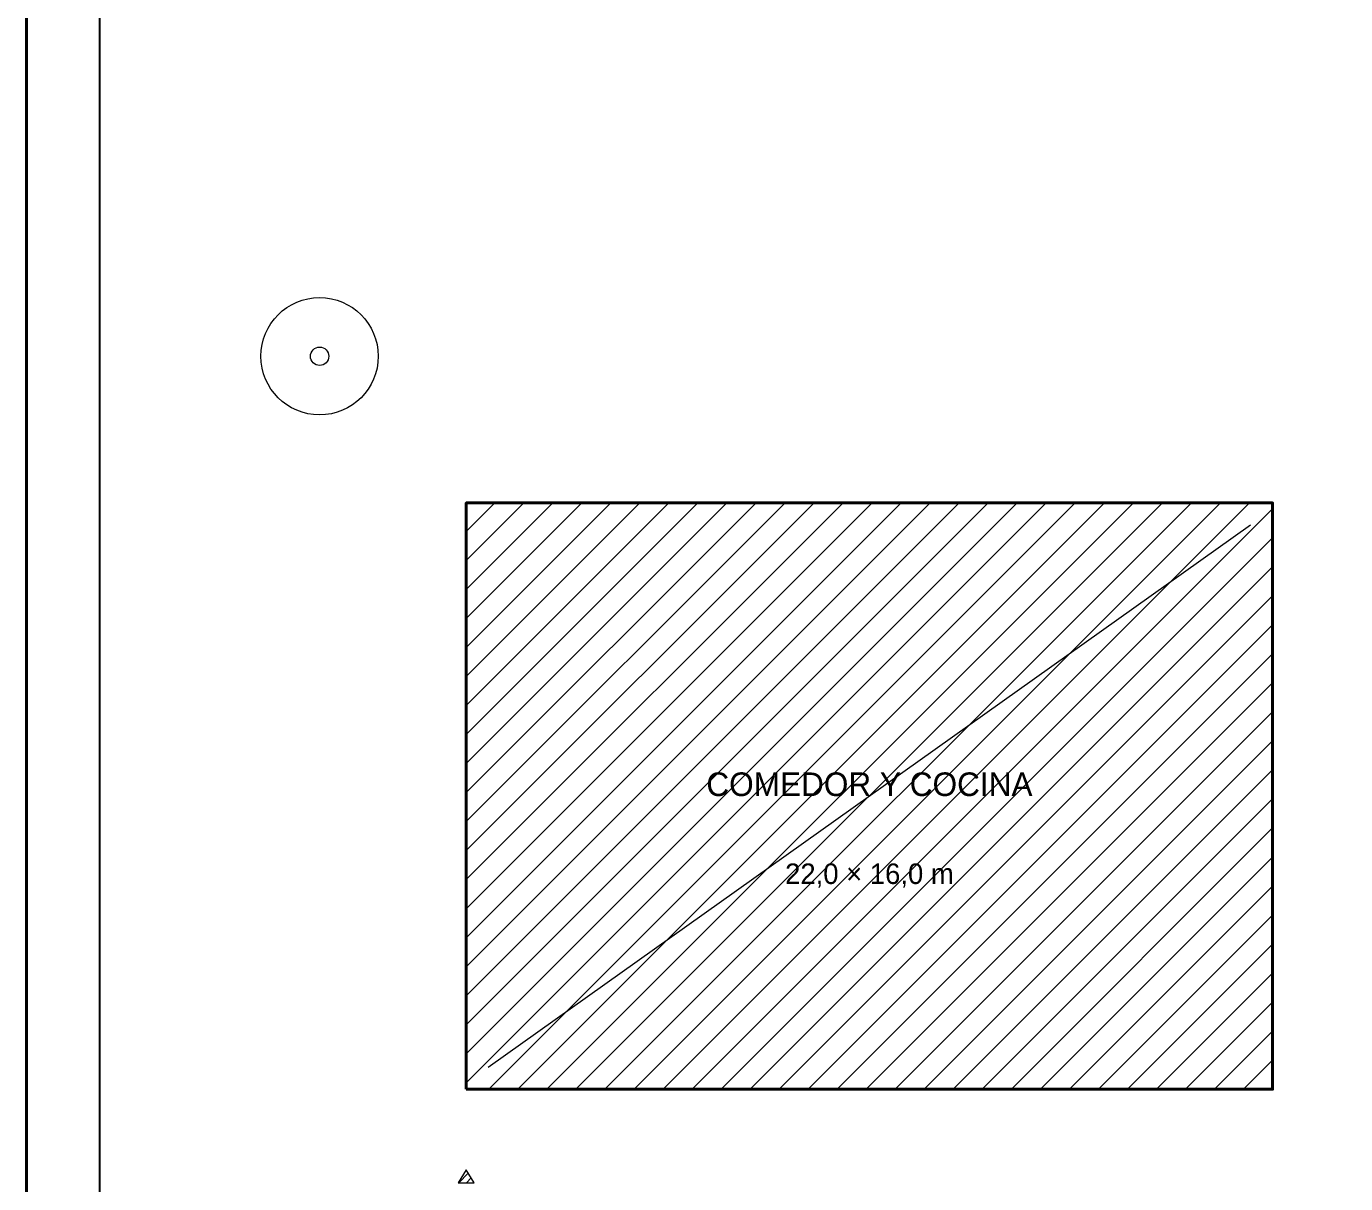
# Model space of a CAD drawing. Header units: metres. Extents: x -4 to 104, y -29 to 100.
# Drawn here: x 0 to 35.99, y 11.43 to 43 of the extents above; entities that cross this region are included whole.
import ezdxf
from ezdxf.enums import TextEntityAlignment as Align

# ---------------------------------------------------------------- set-up
doc = ezdxf.new("R2010")
doc.units = ezdxf.units.M
for name, color, linetype, lineweight in [('arbol', 7, 'CONTINUOUS', 18), ('edificio', 7, 'CONTINUOUS', 25), ('hatch', 7, 'CONTINUOUS', 9), ('marco-fino', 7, 'CONTINUOUS', 25), ('marco-medio', 7, 'CONTINUOUS', 40), ('proyeccion', 7, 'CONTINUOUS', 15), ('texto', 7, 'CONTINUOUS', 5), ('texto-suave', 7, 'CONTINUOUS', 5)]:
    doc.layers.add(name, color=color, linetype=linetype, lineweight=lineweight)

msp = doc.modelspace()

# ---------------------------------------------------------------- linework, layer by layer
at = {"layer": 'arbol'}
for radius in [1.6, 0.25]:
    msp.add_circle((8, 34), radius, dxfattribs=at)
at = {"layer": 'edificio'}
msp.add_lwpolyline([(12, 14), (34, 14), (34, 30), (12, 30)], close=True, dxfattribs=at)
at = {"layer": 'hatch'}
for p, q in [((12, 14.175), (27.825, 30)), ((12, 14.967), (27.033, 30)), ((12, 15.759), (26.241, 30)), ((12, 16.551), (25.449, 30)), ((12, 17.343), (24.657, 30)), ((12, 18.135), (23.865, 30)), ((12, 18.927), (23.073, 30)), ((12, 19.719), (22.281, 30)), ((12, 20.511), (21.489, 30)), ((12, 21.303), (20.697, 30)), ((12, 22.094), (19.906, 30)), ((12, 22.886), (19.114, 30)), ((12, 23.678), (18.322, 30)), ((12, 24.47), (17.53, 30)), ((12, 25.262), (16.738, 30)), ((12, 26.054), (15.946, 30)), ((12, 26.846), (15.154, 30)), ((12, 27.638), (14.362, 30)), ((12, 28.43), (13.57, 30)), ((12, 29.222), (12.778, 30)), ((12.617, 14), (28.617, 30)), ((13.409, 14), (29.409, 30)), ((14.201, 14), (30.201, 30)), ((14.993, 14), (30.993, 30)), ((15.785, 14), (31.785, 30)), ((16.577, 14), (32.577, 30)), ((17.369, 14), (33.369, 30)), ((18.161, 14), (34, 29.839)), ((18.953, 14), (34, 29.047)), ((19.745, 14), (34, 28.255)), ((20.537, 14), (34, 27.463)), ((21.329, 14), (34, 26.671)), ((22.121, 14), (34, 25.879)), ((22.913, 14), (34, 25.087)), ((23.705, 14), (34, 24.295)), ((24.496, 14), (34, 23.504)), ((25.288, 14), (34, 22.712)), ((26.08, 14), (34, 21.92)), ((26.872, 14), (34, 21.128)), ((27.664, 14), (34, 20.336)), ((28.456, 14), (34, 19.544)), ((29.248, 14), (34, 18.752)), ((30.04, 14), (34, 17.96)), ((30.832, 14), (34, 17.168)), ((31.624, 14), (34, 16.376)), ((32.416, 14), (34, 15.584)), ((33.208, 14), (34, 14.792)), ((11.796, 11.45), (12.056, 11.711)), ((12.008, 11.45), (12.138, 11.58))]:
    msp.add_line(p, q, dxfattribs=at)
at = {"layer": 'marco-fino'}
msp.add_lwpolyline([(0, 10), (2, 10), (2, 92), (0, 92)], close=True, dxfattribs=at)
at = {"layer": 'marco-medio'}
for points in [[(0, 0), (100, 0), (100, 100), (0, 100)], [(12, 14), (34, 14), (34, 30), (12, 30)]]:
    msp.add_lwpolyline(points, close=True, dxfattribs=at)
at = {"layer": 'proyeccion'}
msp.add_line((12.6, 14.6), (33.4, 29.4), dxfattribs=at)
msp.add_lwpolyline([(12, 11.8), (11.78, 11.45), (12.22, 11.45)], close=True, dxfattribs=at)

# ---------------------------------------------------------------- texts
at = {"layer": 'texto'}
msp.add_text('COMEDOR Y COCINA', height=0.644, dxfattribs=at).set_placement((23, 22), align=Align.CENTER)
at = {"layer": 'texto-suave'}
msp.add_text('22,0 × 16,0 m', height=0.56, dxfattribs=at).set_placement((23, 19.6), align=Align.CENTER)

doc.saveas('drawing.dxf')
